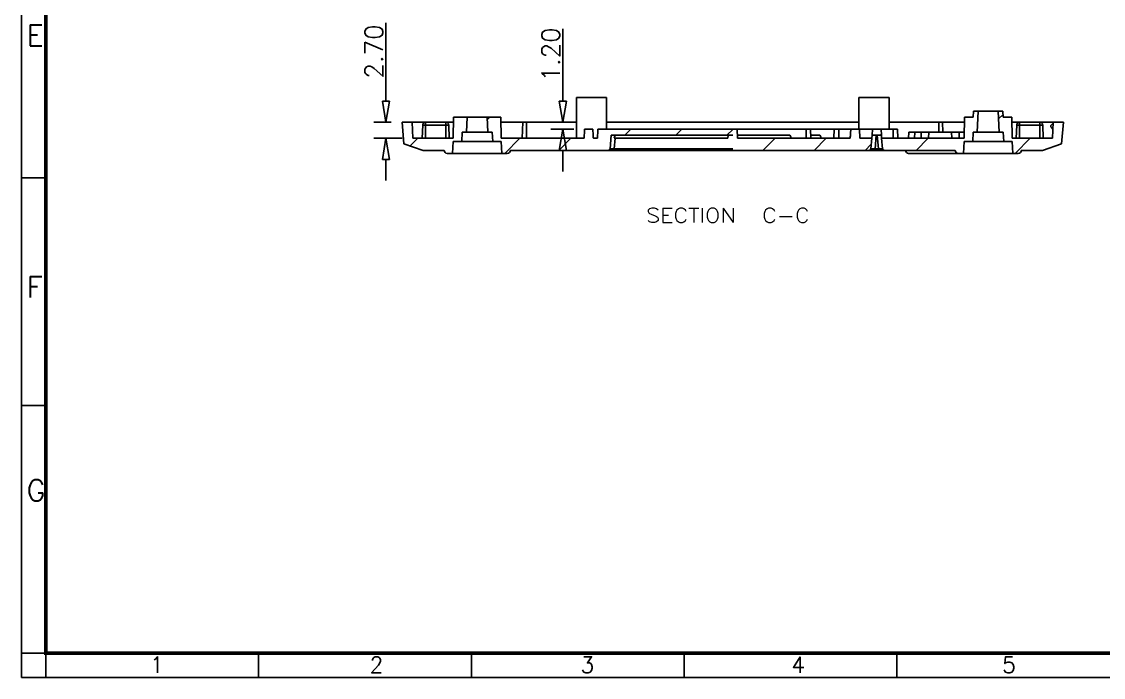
# Model space of a CAD drawing. Header units: millimetres. Extents: x 3683 to 5830, y 1279 to 1555.
# Drawn here: x 4105.4 to 4285.3, y 1278.6 to 1387.7 of the extents above; entities that cross this region are included whole.
import ezdxf

# ---------------------------------------------------------------- set-up
doc = ezdxf.new("R2010")
doc.units = ezdxf.units.MM
doc.header["$LTSCALE"] = 0.5
doc.linetypes.add('CENTER', pattern=[50.8, 31.75, -6.35, 6.35, -6.35])
doc.layers.add('1', color=7, linetype='Continuous', true_color=0xffffff)
doc.layers.add('112', color=7, linetype='Continuous', true_color=0xffffff)
doc.layers.add('A1_KUANG', color=7, linetype='Continuous')
doc.layers.add('A4_KUANG', color=7, linetype='Continuous')
doc.layers.add('dim', color=82, linetype='Continuous', lineweight=9)
doc.styles.add('blockfont', font='simplex.shx', dxfattribs={"bigfont": 'bigfont'})
doc.styles.get("Standard").update_dxf_attribs({"font": 'txt', "bigfont": 'gbcbig.shx'})
doc.dimstyles.new('VT-3.00', dxfattribs={"dimtxt": 3, "dimasz": 3.5, "dimexe": 2, "dimexo": 1.8, "dimgap": 0.5, "dimtad": 1, "dimzin": 0, "dimdsep": 46, "dimtxsty": 'Standard', "dimblk": 'CLOSEDBLANK', "dimcen": 0.3, "dimclrd": 1, "dimclre": 1, "dimclrt": 7, "dimadec": 1, "dimazin": 0, "dimtfac": 1, "dimtofl": 0, "dimtmove": 0, "dimatfit": 3, "dimldrblk": 'CLOSEDBLANK', "dimfxl": 0, "dimtolj": 1, "dimtzin": 0, "dimarcsym": 0})

# ---------------------------------------------------------------- blocks, each defined once
blk = doc.blocks.new('A$C3291225B')
at = {"layer": 'A4_KUANG'}
for p, q in [((2.87, 194.15), (2.87, 0)), ((2.87, 59.24), (0, 59.24)), ((2.87, 32.25), (0, 32.25)), ((2.87, 2.87), (0, 2.87)), ((2.87, 2.87), (258, 2.87)), ((28.09, 0), (28.09, 2.87)), ((53.32, 0), (53.32, 2.87)), ((78.54, 0), (78.54, 2.87)), ((103.77, 0), (103.77, 2.87))]:
    blk.add_line(p, q, dxfattribs=at)
at = {"layer": 'A4_KUANG', "color": 8}
blk.add_lwpolyline([(258, 0), (258, 197.01), (0, 197.01), (0, 0)], close=True, dxfattribs=at)
at = {"layer": 'A4_KUANG', "const_width": 0.4}
blk.add_lwpolyline([(2.87, 2.87), (2.87, 194.15), (255.13, 194.15), (255.14, 2.87), (2.87, 2.87)], dxfattribs=at)
at = {"layer": 'A4_KUANG'}
for s, height, p in [('E', 2.48, (0.59, 74.89)), ('F', 2.48, (0.59, 45.04)), ('G', 2.48, (0.59, 20.93)), ('1', 1.91, (15.22, 0.54)), ('2', 1.91, (41.25, 0.54)), ('3', 1.91, (66.25, 0.54)), ('4', 1.91, (91.25, 0.54)), ('5', 1.91, (116.25, 0.54))]:
    blk.add_text(s, height=height, dxfattribs=at).set_placement(p)
blk = doc.blocks.new('_ClosedBlank')
at = {"color": 0, "linetype": 'ByBlock', "lineweight": -2}
for p, q in [((-1, 0.167), (0, 0)), ((-1, 0.167), (-1, -0.167)), ((0, 0), (-1, -0.167))]:
    blk.add_line(p, q, dxfattribs=at)
blk = doc.blocks.new('*D38')
at = {"layer": 'Defpoints', "color": 0, "linetype": 'CENTER'}
for p in [(8636.73, 2963.58), (8639.42, 2963.58), (8641.22, 2960.88)]:
    blk.add_point(p, dxfattribs=at)
at = {"layer": 'dim', "color": 1, "linetype": 'CENTER', "lineweight": -2}
for p, q in [((8636.73, 2967.08), (8636.73, 2980.08)), ((8637.62, 2963.58), (8634.73, 2963.58)), ((8639.42, 2960.88), (8634.73, 2960.88)), ((8636.73, 2957.38), (8636.73, 2953.88))]:
    blk.add_line(p, q, dxfattribs=at)
at = {"layer": 'dim', "color": 1, "linetype": 'CENTER', "lineweight": -2, "xscale": 3.5, "yscale": 3.5, "zscale": 3.5}
for p, rotation in [((8636.73, 2963.58), 270), ((8636.73, 2960.88), 90)]:
    blk.add_blockref('_ClosedBlank', p, dxfattribs=dict(at, rotation=rotation))
at = {"layer": 'dim', "color": 7, "linetype": 'CENTER', "insert": (8634.73, 2975.33), "char_height": 3, "attachment_point": 5, "rotation": 90}
blk.add_mtext('\\A1;2.70', dxfattribs=at)
blk = doc.blocks.new('*D39')
at = {"layer": 'Defpoints', "color": 0, "linetype": 'CENTER'}
for p in [(8666.16, 2963.58), (8668.42, 2963.58), (8669.79, 2962.38)]:
    blk.add_point(p, dxfattribs=at)
at = {"layer": 'dim', "color": 1, "linetype": 'CENTER', "lineweight": -2}
for p, q in [((8666.16, 2967.08), (8666.16, 2979.08)), ((8666.62, 2963.58), (8664.16, 2963.58)), ((8667.99, 2962.38), (8664.16, 2962.38)), ((8666.16, 2958.88), (8666.16, 2955.38))]:
    blk.add_line(p, q, dxfattribs=at)
at = {"layer": 'dim', "color": 1, "linetype": 'CENTER', "lineweight": -2, "xscale": 3.5, "yscale": 3.5, "zscale": 3.5}
for p, rotation in [((8666.16, 2963.58), 270), ((8666.16, 2962.38), 90)]:
    blk.add_blockref('_ClosedBlank', p, dxfattribs=dict(at, rotation=rotation))
at = {"layer": 'dim', "color": 7, "linetype": 'CENTER', "insert": (8664.16, 2974.83), "char_height": 3, "attachment_point": 5, "rotation": 90}
blk.add_mtext('\\A1;1.20', dxfattribs=at)

msp = doc.modelspace()

# ---------------------------------------------------------------- linework, layer by layer
at = {"color": 2}
for p, q in [((4182.834, 1371.323), (4183.26, 1371.75)), ((4267.878, 1371.472), (4268.636, 1372.23)), ((4205.726, 1368.75), (4206.727, 1369.75)), ((4214.215, 1368.75), (4215.216, 1369.75)), ((4222.705, 1368.75), (4223.661, 1369.705)), ((4223.661, 1369.705), (4223.706, 1369.75)), ((4170.005, 1366.989), (4171.267, 1368.25)), ((4185.744, 1365.75), (4188.246, 1368.25)), ((4194.734, 1366.25), (4196.736, 1368.25)), ((4228.692, 1366.25), (4230.694, 1368.25)), ((4237.182, 1366.25), (4239.184, 1368.25)), ((4248.174, 1368.75), (4248.374, 1368.95)), ((4254.161, 1366.25), (4256.163, 1368.25)), ((4270.639, 1365.75), (4273.142, 1368.25)), ((4245.671, 1366.25), (4246.709, 1367.287))]:
    msp.add_line(p, q, dxfattribs=at)
at = {"layer": '112', "color": 7}
for p, q in [((4202.661, 1375.05), (4197.661, 1375.05)), ((4197.661, 1375.05), (4197.661, 1368.25)), ((4202.661, 1369.75), (4202.661, 1375.05)), ((4249.661, 1375.05), (4244.661, 1375.05)), ((4244.661, 1375.05), (4244.661, 1369.75)), ((4249.661, 1369.75), (4249.661, 1375.05)), ((4177.222, 1371.75), (4177.161, 1368.25)), ((4179.511, 1371.75), (4177.222, 1371.75)), ((4179.511, 1371.75), (4179.38, 1369.25)), ((4182.811, 1371.75), (4179.511, 1371.75)), ((4185.1, 1371.75), (4182.811, 1371.75)), ((4182.942, 1369.25), (4182.811, 1371.75)), ((4185.161, 1368.25), (4185.1, 1371.75)), ((4262.222, 1371.75), (4262.161, 1368.25)), ((4263.661, 1371.75), (4262.222, 1371.75)), ((4263.714, 1372.75), (4263.661, 1371.75)), ((4264.511, 1372.75), (4263.714, 1372.75)), ((4264.511, 1372.75), (4264.328, 1369.25)), ((4267.811, 1372.75), (4264.511, 1372.75)), ((4268.609, 1372.75), (4267.811, 1372.75)), ((4267.994, 1369.25), (4267.811, 1372.75)), ((4268.661, 1371.75), (4268.609, 1372.75)), ((4270.1, 1371.75), (4268.661, 1371.75)), ((4270.161, 1368.25), (4270.1, 1371.75)), ((4170.367, 1370.95), (4168.661, 1370.95)), ((4168.661, 1370.95), (4168.977, 1367.341)), ((4170.461, 1368.25), (4170.367, 1370.95)), ((4177.208, 1370.95), (4170.367, 1370.95)), ((4172.091, 1370.466), (4172.014, 1368.25)), ((4172.091, 1370.466), (4172.561, 1370.466)), ((4172.561, 1370.92), (4172.561, 1370.46)), ((4175.961, 1370.92), (4172.561, 1370.92)), ((4175.961, 1370.466), (4172.561, 1370.466)), ((4172.561, 1370.46), (4172.561, 1368.25)), ((4175.961, 1370.92), (4175.961, 1370.459)), ((4175.961, 1370.466), (4176.431, 1370.466)), ((4175.961, 1368.25), (4175.961, 1370.459)), ((4176.508, 1368.25), (4176.431, 1370.466)), ((4185.114, 1370.95), (4188.755, 1370.95)), ((4188.755, 1370.95), (4188.661, 1368.25)), ((4189.361, 1370.95), (4188.755, 1370.95)), ((4189.361, 1370.95), (4189.361, 1368.25)), ((4189.361, 1370.95), (4197.662, 1370.95)), ((4199.027, 1369.75), (4200.395, 1369.75)), ((4201.242, 1369.75), (4223.661, 1369.75)), ((4202.662, 1370.95), (4244.66, 1370.95)), ((4223.661, 1369.75), (4224.409, 1369.75)), ((4224.461, 1368.25), (4224.409, 1369.75)), ((4224.409, 1369.75), (4235.861, 1369.75)), ((4235.861, 1368.25), (4235.861, 1369.75)), ((4235.861, 1369.75), (4236.583, 1369.75)), ((4236.661, 1368.25), (4236.583, 1369.75)), ((4240.542, 1369.75), (4236.583, 1369.75)), ((4240.542, 1369.75), (4240.49, 1368.25)), ((4240.542, 1369.75), (4241.29, 1369.75)), ((4241.29, 1369.75), (4241.29, 1368.25)), ((4241.29, 1369.75), (4243.29, 1369.75)), ((4243.29, 1369.75), (4243.211, 1368.25)), ((4243.29, 1369.75), (4244.733, 1369.75)), ((4244.811, 1368.25), (4244.733, 1369.75)), ((4244.733, 1369.75), (4246.89, 1369.75)), ((4246.89, 1369.75), (4246.837, 1368.75)), ((4246.89, 1369.75), (4248.333, 1369.75)), ((4248.385, 1368.75), (4248.333, 1369.75)), ((4248.333, 1369.75), (4250.333, 1369.75)), ((4249.661, 1370.95), (4257.961, 1370.95)), ((4250.333, 1369.75), (4250.333, 1368.25)), ((4250.333, 1369.75), (4251.08, 1369.75)), ((4251.133, 1368.25), (4251.08, 1369.75)), ((4257.961, 1370.95), (4257.961, 1369.25)), ((4258.567, 1370.95), (4257.961, 1370.95)), ((4258.626, 1369.25), (4258.567, 1370.95)), ((4258.567, 1370.95), (4262.208, 1370.95)), ((4276.955, 1370.95), (4270.114, 1370.95)), ((4270.891, 1370.466), (4270.814, 1368.25)), ((4270.891, 1370.466), (4271.361, 1370.466)), ((4274.761, 1370.92), (4271.361, 1370.92)), ((4271.361, 1370.92), (4271.361, 1370.46)), ((4274.761, 1370.466), (4271.361, 1370.466)), ((4271.361, 1368.25), (4271.361, 1370.46)), ((4274.761, 1370.92), (4274.761, 1370.459)), ((4274.761, 1370.466), (4275.231, 1370.466)), ((4274.761, 1370.459), (4274.761, 1368.25)), ((4275.308, 1368.25), (4275.231, 1370.466)), ((4276.95, 1370.788), (4276.561, 1370.4)), ((4276.561, 1370.318), (4276.561, 1370.4)), ((4276.673, 1370.04), (4276.915, 1369.79)), ((4276.861, 1368.25), (4276.955, 1370.95)), ((4278.661, 1370.95), (4276.955, 1370.95)), ((4278.346, 1367.341), (4278.661, 1370.95)), ((4170.461, 1368.25), (4177.161, 1368.25)), ((4177.161, 1367.75), (4177.056, 1365.75)), ((4178.583, 1367.75), (4177.161, 1367.75)), ((4178.661, 1369.25), (4178.583, 1367.75)), ((4183.74, 1367.75), (4178.583, 1367.75)), ((4179.38, 1369.25), (4178.661, 1369.25)), ((4182.942, 1369.25), (4179.38, 1369.25)), ((4183.661, 1369.25), (4182.942, 1369.25)), ((4183.74, 1367.75), (4183.661, 1369.25)), ((4185.161, 1367.75), (4183.74, 1367.75)), ((4185.161, 1368.25), (4198.944, 1368.25)), ((4185.266, 1365.75), (4185.161, 1367.75)), ((4200.478, 1368.25), (4201.163, 1368.25)), ((4203.266, 1366.523), (4203.461, 1368.75)), ((4203.461, 1368.75), (4223.661, 1368.75)), ((4203.959, 1368.25), (4204.115, 1368.25)), ((4203.964, 1366.523), (4204.115, 1368.25)), ((4222.861, 1368.25), (4204.115, 1368.25)), ((4222.879, 1368.75), (4222.861, 1368.25)), ((4233.164, 1368.75), (4224.444, 1368.75)), ((4224.461, 1368.25), (4243.211, 1368.25)), ((4238.164, 1368.75), (4236.635, 1368.75)), ((4243.194, 1368.25), (4243.237, 1368.75)), ((4244.785, 1368.75), (4244.829, 1368.25)), ((4244.811, 1368.25), (4246.794, 1368.25)), ((4246.794, 1368.25), (4246.643, 1366.523)), ((4246.794, 1368.25), (4246.837, 1368.75)), ((4246.837, 1368.75), (4246.811, 1368.25)), ((4246.837, 1368.75), (4248.385, 1368.75)), ((4247.34, 1366.523), (4247.535, 1368.75)), ((4247.688, 1368.75), (4247.882, 1366.523)), ((4248.385, 1368.75), (4248.429, 1368.25)), ((4248.411, 1368.25), (4248.385, 1368.75)), ((4248.58, 1366.523), (4248.429, 1368.25)), ((4248.429, 1368.25), (4262.161, 1368.25)), ((4252.964, 1369.25), (4252.911, 1368.25)), ((4253.962, 1369.25), (4252.964, 1369.25)), ((4253.91, 1368.25), (4253.962, 1369.25)), ((4253.962, 1369.25), (4255.017, 1369.25)), ((4255.017, 1369.25), (4256.29, 1369.25)), ((4256.237, 1368.25), (4256.29, 1369.25)), ((4256.29, 1369.25), (4260.033, 1369.25)), ((4260.085, 1368.25), (4260.033, 1369.25)), ((4260.033, 1369.25), (4261.306, 1369.25)), ((4261.306, 1369.25), (4262.179, 1369.25)), ((4262.161, 1367.75), (4262.056, 1365.75)), ((4263.583, 1367.75), (4262.161, 1367.75)), ((4263.661, 1369.25), (4263.583, 1367.75)), ((4268.74, 1367.75), (4263.583, 1367.75)), ((4264.328, 1369.25), (4263.661, 1369.25)), ((4267.994, 1369.25), (4264.328, 1369.25)), ((4268.661, 1369.25), (4267.994, 1369.25)), ((4268.74, 1367.75), (4268.661, 1369.25)), ((4270.161, 1367.75), (4268.74, 1367.75)), ((4270.161, 1368.25), (4276.861, 1368.25)), ((4270.266, 1365.75), (4270.161, 1367.75)), ((4172.161, 1366.25), (4168.977, 1367.341)), ((4172.161, 1366.25), (4175.661, 1366.25)), ((4176.161, 1365.75), (4177.056, 1365.75)), ((4177.056, 1365.75), (4185.266, 1365.75)), ((4185.266, 1365.75), (4186.161, 1365.75)), ((4186.661, 1366.25), (4202.968, 1366.25)), ((4203.964, 1366.25), (4202.968, 1366.25)), ((4203.964, 1366.25), (4203.964, 1366.523)), ((4203.964, 1366.523), (4223.661, 1366.523)), ((4223.661, 1366.25), (4203.964, 1366.25)), ((4223.661, 1366.25), (4246.344, 1366.25)), ((4247.34, 1366.25), (4246.344, 1366.25)), ((4247.34, 1366.25), (4247.34, 1366.523)), ((4247.34, 1366.523), (4247.882, 1366.523)), ((4247.882, 1366.25), (4247.34, 1366.25)), ((4247.882, 1366.25), (4247.882, 1366.523)), ((4248.879, 1366.25), (4247.882, 1366.25)), ((4248.879, 1366.25), (4260.661, 1366.25)), ((4252.911, 1365.75), (4261.161, 1365.75)), ((4261.161, 1365.75), (4262.056, 1365.75)), ((4262.056, 1365.75), (4270.266, 1365.75)), ((4270.266, 1365.75), (4271.161, 1365.75)), ((4271.661, 1366.25), (4275.161, 1366.25)), ((4278.346, 1367.341), (4275.161, 1366.25))]:
    msp.add_line(p, q, dxfattribs=at)
for centre, radius, start, end in [((4172.561, 1370.45), 0.47, 90, 178), ((4175.961, 1370.45), 0.47, 2, 90), ((4271.361, 1370.45), 0.47, 90, 178), ((4274.761, 1370.45), 0.47, 2, 90), ((4276.961, 1370.318), 0.4, 180, 224), ((4176.161, 1366.25), 0.5, 180, 270), ((4186.161, 1366.25), 0.5, 270, 0), ((4202.968, 1366.55), 0.3, 270, 355), ((4246.344, 1366.55), 0.3, 270, 355), ((4248.879, 1366.55), 0.3, 185, 270), ((4261.161, 1366.25), 0.5, 180, 270), ((4271.161, 1366.25), 0.5, 270, 0)]:
    msp.add_arc(centre, radius, start, end, dxfattribs=at)
at = {"layer": '112', "color": 7, "extrusion": (0, 0, -1)}
msp.add_arc((-4252.911, 1366.25), 0.5, 270, 0, dxfattribs=at)
at = {"layer": '112', "color": 7}
for centre, major_axis, ratio, start_param, end_param in [((4202.411, 1348.72), (1.749, 20.03), 0.0348147, 0.0030403, 0.2269464), ((4234.911, 1348.72), (-1.749, 20.03), 0.0348147, 6.0562389, 6.280145), ((4239.911, 1348.72), (-1.749, 20.03), 0.0348147, 6.0562389, 6.280145), ((4203.971, 1366.55), (0.705, 0.026), 0.0366383, 3.1370072, 4.7002074), ((4247.348, 1366.55), (0.705, 0.026), 0.0366383, 3.1370072, 4.7002074), ((4247.875, 1366.55), (-0.705, 0.026), 0.0366383, 1.5829779, 3.1461781)]:
    msp.add_ellipse(centre, major_axis=major_axis, ratio=ratio, start_param=start_param, end_param=end_param, dxfattribs=at)
for points, knots in [([(4199.027, 1369.75), (4199.003, 1369.315), (4198.979, 1368.88), (4198.955, 1368.446), (4198.952, 1368.38), (4198.948, 1368.315), (4198.944, 1368.25)], [0, 0, 0, 0, 0.869176, 0.869176, 0.869176, 1, 1, 1, 1]), ([(4200.478, 1368.25), (4200.474, 1368.315), (4200.471, 1368.38), (4200.467, 1368.446), (4200.443, 1368.88), (4200.419, 1369.315), (4200.395, 1369.75)], [0, 0, 0, 0, 0.130824, 0.130824, 0.130824, 1, 1, 1, 1]), ([(4201.242, 1369.75), (4201.219, 1369.315), (4201.196, 1368.881), (4201.173, 1368.447), (4201.17, 1368.381), (4201.166, 1368.315), (4201.163, 1368.25)], [0, 0, 0, 0, 0.8684068, 0.8684068, 0.8684068, 1, 1, 1, 1])]:
    msp.add_open_spline(points, degree=3, knots=knots, dxfattribs=at)
for points in [[(4254.99, 1368.25), (4254.999, 1368.583), (4255.008, 1368.916), (4255.017, 1369.25)], [(4261.332, 1368.25), (4261.323, 1368.583), (4261.315, 1368.916), (4261.306, 1369.25)]]:
    msp.add_open_spline(points, degree=3, dxfattribs=at)

# ---------------------------------------------------------------- block references
at = {"layer": 'A1_KUANG', "color": 1, "lineweight": 0, "xscale": 1.403050184557287, "yscale": 1.403050184557742, "zscale": 1.403050184556499}
msp.add_blockref('A$C3291225B', (4105.381, 1278.573), dxfattribs=at)

# ---------------------------------------------------------------- texts
at = {"layer": '1', "color": 7, "style": 'blockfont', "width": 1.142}
for s, height, p in [('SECTION ', 2.3813, (4209.258, 1354.246)), ('C-C', 2.38, (4228.552, 1354.246))]:
    msp.add_text(s, height=height, dxfattribs=at).set_placement(p)

# ---------------------------------------------------------------- dimensions: what is measured, and where the dimension line sits
at = {"layer": 'dim', "linetype": 'CENTER'}
for base, p1, p2, picture, middle in [((4165.974, 1370.95), (4170.461, 1368.25), (4168.661, 1370.95), '*D38', (4163.974, 1382.7)), ((4195.399, 1370.95), (4199.027, 1369.75), (4197.662, 1370.95), '*D39', (4193.399, 1382.2))]:
    dim = msp.add_linear_dim(base=base, p1=p1, p2=p2, angle=90, dimstyle='VT-3.00', dxfattribs=at)
    dim.commit()
    dim.dimension.update_dxf_attribs({"geometry": picture, "text_midpoint": middle, "insert": (-4470.759, -1592.63)})

doc.saveas('drawing.dxf')
